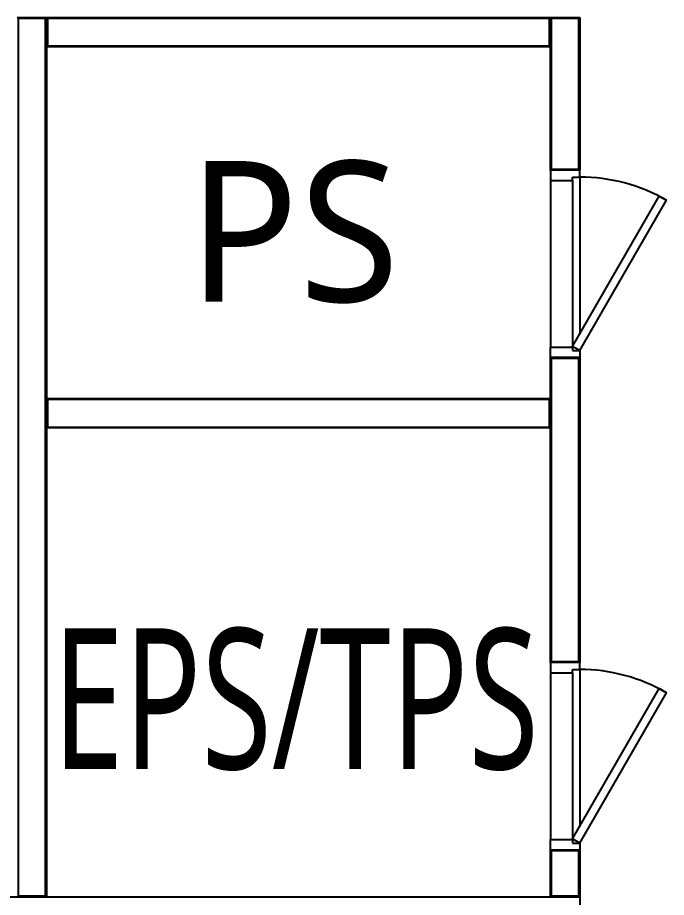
# Model space of a CAD drawing. Header units: millimetres. Extents: x -168200 to 672800, y -7409 to 118800.
# Drawn here: x 265802 to 268570, y 56323 to 60075 of the extents above; entities that cross this region are included whole.
import ezdxf
from ezdxf.enums import TextEntityAlignment as Align

# ---------------------------------------------------------------- set-up
doc = ezdxf.new("R2010")
doc.units = ezdxf.units.MM
doc.header["$LTSCALE"] = 200
doc.layers.add('1 BA', color=9, linetype='Continuous')
doc.layers.add('1 RM', color=8, linetype='Continuous')
doc.styles.add('스타일1', font='malgun.ttf')

msp = doc.modelspace()

# ---------------------------------------------------------------- linework, layer by layer
at = {"layer": '1 BA'}
for p, q in [((265800, 60075), (265925, 60075)), ((265921, 60071), (265804, 60071)), ((265804, 60071), (265804, 56329)), ((265921, 56329), (265921, 60071)), ((265925, 60075), (265925, 56325)), ((265925, 59950), (265925, 60075)), ((265925, 60075), (268075, 60075)), ((268071, 60071), (265929, 60071)), ((265929, 60071), (265929, 60012.5)), ((268071, 59954), (268071, 60071)), ((268075, 60075), (268075, 59950)), ((268075, 59425), (268075, 60075)), ((268075, 60075), (268200, 60075)), ((268196, 60071), (268079, 60071)), ((268079, 60071), (268079, 59429)), ((268196, 59429), (268196, 60071)), ((268200, 60075), (268200, 59425)), ((265925, 60012.5), (265929, 60012.5)), ((265929, 60012.5), (265925, 60012.5)), ((265929, 60012.5), (265929, 59954)), ((268075, 59950), (265925, 59950)), ((265929, 59954), (268071, 59954)), ((268075, 59425), (268075, 59380)), ((268200, 59425), (268075, 59425)), ((268200, 59425), (268075, 59425)), ((268079, 59429), (268137.5, 59429)), ((268137.5, 59425), (268137.5, 59429)), ((268137.5, 59429), (268196, 59429)), ((268137.5, 59429), (268137.5, 59425)), ((268170, 59380), (268170, 59395)), ((268170, 59395), (268200, 59395)), ((268200, 59395), (268200, 59425)), ((268200, 59395), (268200, 58725)), ((268075, 59380), (268075, 58670)), ((268075, 59380), (268075, 59380)), ((268075, 59380), (268075, 59380)), ((268075, 59380), (268170, 59380)), ((268170, 59380), (268170, 58670)), ((268169.7, 58672.5), (268539.7, 59313.4)), ((268200, 58655), (268570, 59295.9)), ((268539.7, 59313.4), (268570, 59295.9)), ((268075, 58625), (268075, 58670)), ((268075, 58670), (268075, 58670)), ((268075, 58670), (268075, 58670)), ((268075, 58670), (268170, 58670)), ((268200, 58655), (268169.7, 58672.5)), ((268170, 58670), (268170, 58655)), ((268170, 58655), (268200, 58655)), ((268200, 58655), (268200, 58625)), ((268200, 58625), (268075, 58625)), ((268075, 57325), (268075, 58625)), ((268075, 58625), (268200, 58625)), ((268196, 58621), (268079, 58621)), ((268079, 58621), (268079, 57329)), ((268196, 57329), (268196, 58621)), ((268200, 58625), (268200, 57325)), ((265925, 58325), (265925, 58450)), ((265925, 58450), (268075, 58450)), ((268071, 58446), (265929, 58446)), ((265929, 58446), (265929, 58387.5)), ((268071, 58329), (268071, 58446)), ((268075, 58450), (268075, 58325)), ((265925, 58387.5), (265929, 58387.5)), ((265929, 58387.5), (265925, 58387.5)), ((265929, 58387.5), (265929, 58329)), ((268075, 58325), (265925, 58325)), ((265929, 58329), (268071, 58329)), ((268075, 57325), (268075, 57280)), ((268200, 57325), (268075, 57325)), ((268200, 57325), (268075, 57325)), ((268079, 57329), (268137.5, 57329)), ((268137.5, 57325), (268137.5, 57329)), ((268137.5, 57329), (268196, 57329)), ((268137.5, 57329), (268137.5, 57325)), ((268170, 57280), (268170, 57295)), ((268170, 57295), (268200, 57295)), ((268200, 57295), (268200, 57325)), ((268200, 57295), (268200, 56625)), ((268075, 57280), (268075, 56570)), ((268075, 57280), (268075, 57280)), ((268075, 57280), (268075, 57280)), ((268075, 57280), (268170, 57280)), ((268170, 57280), (268170, 56570)), ((268169.7, 56572.5), (268539.7, 57213.4)), ((268200, 56555), (268570, 57195.9)), ((268539.7, 57213.4), (268570, 57195.9)), ((268075, 56525), (268075, 56570)), ((268075, 56570), (268075, 56570)), ((268075, 56570), (268075, 56570)), ((268075, 56570), (268170, 56570)), ((268200, 56555), (268169.7, 56572.5)), ((268170, 56570), (268170, 56555)), ((268170, 56555), (268200, 56555)), ((268200, 56555), (268200, 56525)), ((268200, 56525), (268075, 56525)), ((268075, 56325), (268075, 56525)), ((268075, 56525), (268200, 56525)), ((268196, 56521), (268079, 56521)), ((268079, 56521), (268079, 56329)), ((268196, 56329), (268196, 56521)), ((268200, 56525), (268200, 56325)), ((259400, 56325), (268200, 56325)), ((265925, 56325), (265800, 56325)), ((265804, 56329), (265862.5, 56329)), ((265862.5, 56325), (265862.5, 56329)), ((265862.5, 56329), (265921, 56329)), ((265862.5, 56329), (265862.5, 56325)), ((268200, 56325), (268075, 56325)), ((268079, 56329), (268137.5, 56329)), ((268137.5, 56325), (268137.5, 56329)), ((268137.5, 56329), (268196, 56329)), ((268137.5, 56329), (268137.5, 56325)), ((268200, 56325), (268200, 56200))]:
    msp.add_line(p, q, dxfattribs=at)
for centre in [(268200, 58655), (268200, 56555)]:
    msp.add_arc(centre, 740, 60, 90, dxfattribs=at)

# ---------------------------------------------------------------- texts
at = {"layer": '1 RM', "style": '스타일1'}
msp.add_text('PS', height=600, dxfattribs=at).set_placement((266980.1, 59163.4), align=Align.MIDDLE)
at = {"layer": '1 RM', "style": '스타일1', "width": 0.7}
msp.add_text('EPS/TPS', height=600, dxfattribs=at).set_placement((266988.3, 57170.4), align=Align.MIDDLE)

doc.saveas('drawing.dxf')
